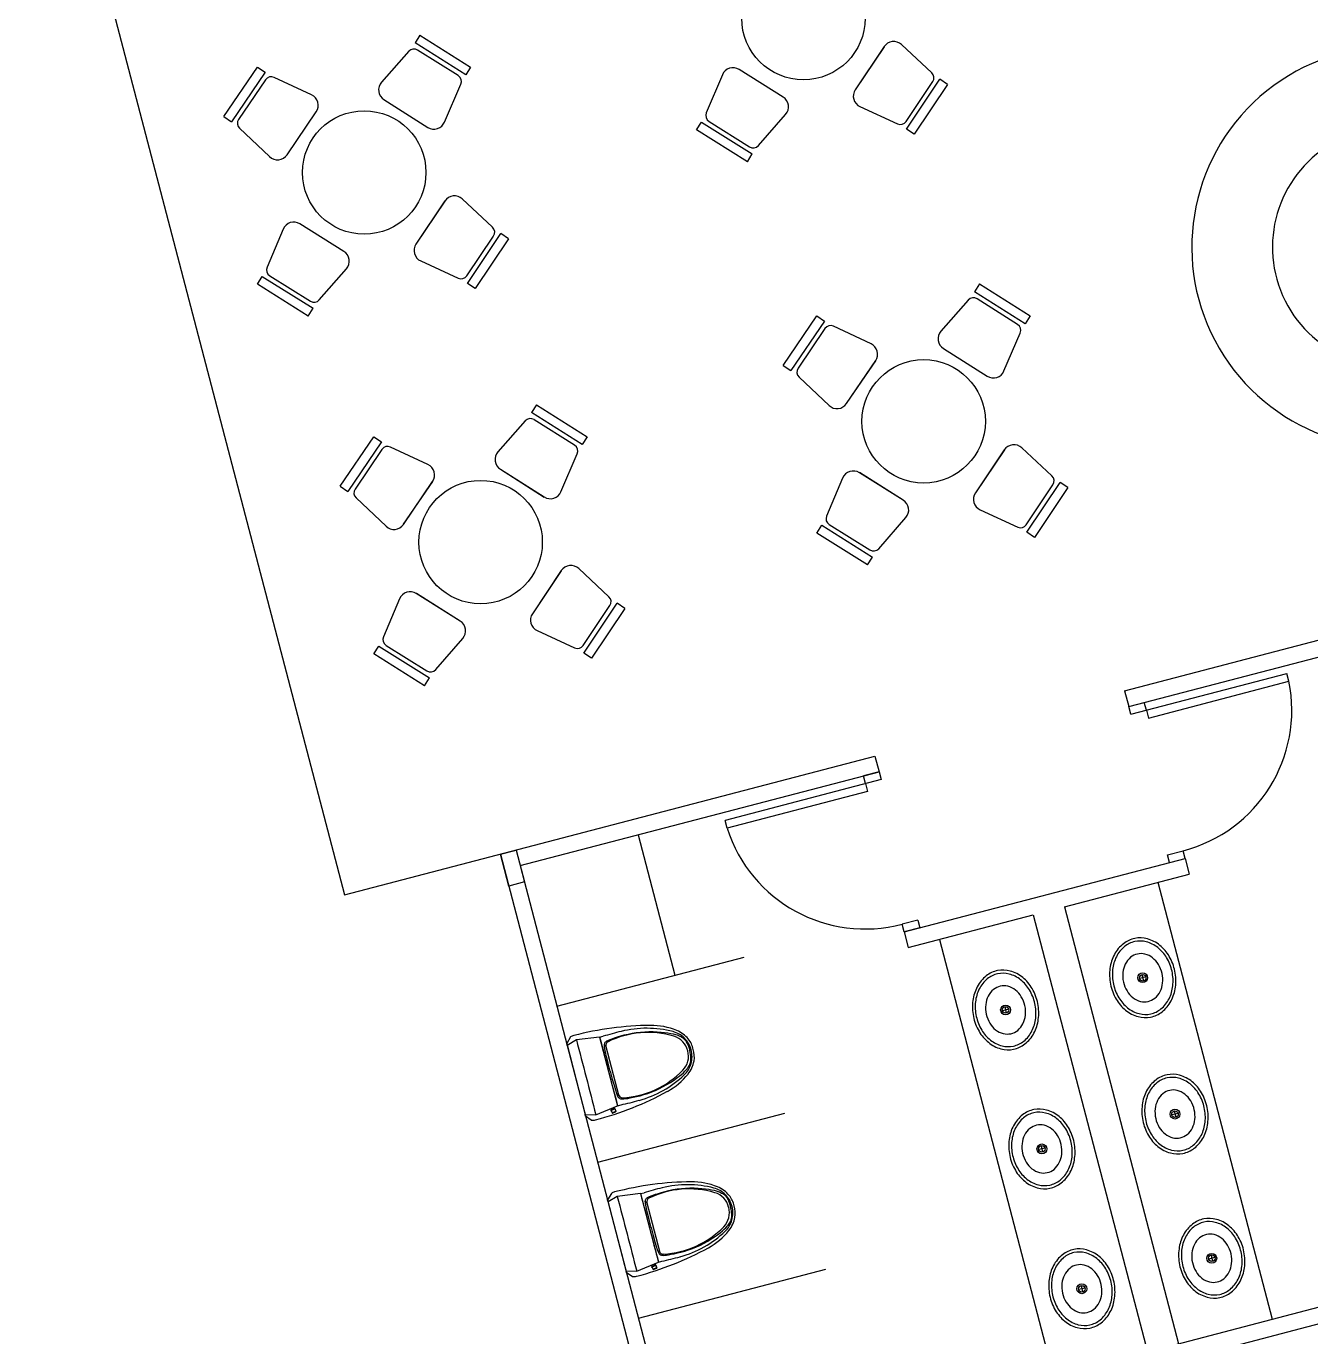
# Model space of a CAD drawing. Header units: millimetres. Extents: x 185 to 501, y 88 to 528.
# Drawn here: x 345.1 to 353.06, y 149.18 to 157.3 of the extents above; entities that cross this region are included whole.
import ezdxf

# ---------------------------------------------------------------- set-up
doc = ezdxf.new("R2010")
doc.units = ezdxf.units.MM
for name, color, linetype in [('columnas', 170, 'Continuous'), ('MUEBLES', 33, 'Continuous'), ('puertas', 240, 'Continuous'), ('texto', 7, 'Continuous')]:
    doc.layers.add(name, color=color, linetype=linetype)

# ---------------------------------------------------------------- blocks, each defined once
blk = doc.blocks.new('Sink - Oval top')
for p, q in [((-1, 0), (1, 0)), ((0, 1), (0, -1))]:
    blk.add_line(p, q)
at = {"linetype": 'Continuous'}
for points in [[(-12.23, 0.39, 0.117634), (-11.46, -3.36, 0.104469), (-8.88, -6.8, 0.090016), (-5.08, -9.07, 0.08192), (-0.32, -10.02, 0.08192), (4.49, -9.38, 0.090016), (8.42, -7.36, 0.104469), (11.22, -4.09, 0.117634), (12.23, -0.39, 0.117634), (11.46, 3.36, 0.104469), (8.88, 6.8, 0.090016), (5.08, 9.07, 0.08192), (0.32, 10.02, 0.08192), (-4.49, 9.38, 0.090016), (-8.42, 7.36, 0.104469), (-11.22, 4.09, 0.117634)], [(-11.29, 0.16, 0.118622), (-10.52, -3.25, 0.104678), (-8.07, -6.36, 0.089562), (-4.54, -8.37, 0.081185), (-0.13, -9.15, 0.081185), (4.3, -8.49, 0.089562), (7.89, -6.58, 0.104678), (10.42, -3.55, 0.118622), (11.29, -0.16, 0.118622), (10.52, 3.25, 0.104678), (8.07, 6.36, 0.089562), (4.54, 8.37, 0.081185), (0.13, 9.15, 0.081185), (-4.3, 8.49, 0.089562), (-7.89, 6.58, 0.104678), (-10.42, 3.55, 0.118622)], [(-7.42, 0.08, 0.118283), (-6.91, -2.17, 0.104607), (-5.29, -4.21, 0.089718), (-2.97, -5.53, 0.081436), (-0.07, -6.04, 0.081436), (2.84, -5.59, 0.089718), (5.2, -4.33, 0.104607), (6.86, -2.32, 0.118283), (7.42, -0.08, 0.118283), (6.91, 2.17, 0.104607), (5.29, 4.21, 0.089718), (2.97, 5.53, 0.081436), (0.07, 6.04, 0.081436), (-2.84, 5.59, 0.089718), (-5.2, 4.33, 0.104607), (-6.86, 2.32, 0.118283)]]:
    blk.add_lwpolyline(points, format="xyb", close=True, dxfattribs=at)
for radius in [1.5, 1]:
    blk.add_circle((0, 0), radius)

msp = doc.modelspace()

# ---------------------------------------------------------------- linework, layer by layer
at = {"layer": 'columnas', "elevation": 0.0177}
msp.add_lwpolyline([(348.0407, 152.171), (348.1375, 152.1963), (348.1892, 151.9984), (348.0925, 151.9731)], close=True, dxfattribs=at)
at = {"layer": 'MUEBLES'}
for p, q in [((347.5415, 157.248, 0.0177), (347.511, 157.1996, 0.0177)), ((347.5415, 157.248, 0.0177), (347.8555, 157.0495, 0.0177)), ((347.4721, 157.1477, 0.0177), (347.3029, 156.9558, 0.0177)), ((347.825, 157.0012, 0.0177), (347.511, 157.1996, 0.0177)), ((347.7783, 156.9969, 0.0177), (347.5272, 157.1556, 0.0177)), ((350.4195, 157.1764, 0.0177), (350.2398, 156.9096, 0.0177)), ((350.4192, 157.1766, 0.0177), (350.2401, 156.9094, 0.0177)), ((350.7145, 157.0149, 0.0177), (350.5272, 157.1891, 0.0177)), ((346.3255, 156.7429, 0.0177), (346.5342, 157.0502, 0.0177)), ((346.5342, 157.0502, 0.0177), (346.5815, 157.018, 0.0177)), ((347.8555, 157.0495, 0.0177), (347.825, 157.0012, 0.0177)), ((346.5815, 157.018, 0.0177), (346.3728, 156.7107, 0.0177)), ((346.5842, 156.9712, 0.0177), (346.4173, 156.7255, 0.0177)), ((346.8696, 156.8775, 0.0177), (346.6378, 156.986, 0.0177)), ((349.4166, 157.0021, 0.0177), (349.317, 156.7664, 0.0177)), ((349.793, 156.8643, 0.0177), (349.5203, 157.0348, 0.0177)), ((349.7928, 156.8639, 0.0177), (349.5205, 157.0352, 0.0177)), ((350.5586, 156.666, 0.0177), (350.7654, 156.9746, 0.0177)), ((350.8129, 156.9428, 0.0177), (350.7654, 156.9746, 0.0177)), ((347.6941, 156.7086, 0.0177), (347.7948, 156.9438, 0.0177)), ((350.5556, 156.7128, 0.0177), (350.7209, 156.9596, 0.0177)), ((350.8129, 156.9428, 0.0177), (350.6061, 156.6342, 0.0177)), ((347.3183, 156.8482, 0.0177), (347.5902, 156.6763, 0.0177)), ((347.3185, 156.8485, 0.0177), (347.59, 156.676, 0.0177)), ((350.2696, 156.8047, 0.0177), (350.502, 156.6977, 0.0177)), ((346.3255, 156.7429, 0.0177), (346.3728, 156.7107, 0.0177)), ((346.7174, 156.5068, 0.0177), (346.8988, 156.7725, 0.0177)), ((346.7177, 156.5066, 0.0177), (346.8984, 156.7727, 0.0177)), ((349.6406, 156.564, 0.0177), (349.8089, 156.7567, 0.0177)), ((346.4234, 156.6702, 0.0177), (346.6096, 156.4947, 0.0177)), ((349.2567, 156.6604, 0.0177), (349.287, 156.7089, 0.0177)), ((349.5717, 156.4634, 0.0177), (349.2567, 156.6604, 0.0177)), ((349.287, 156.7089, 0.0177), (349.602, 156.5119, 0.0177)), ((349.3337, 156.7134, 0.0177), (349.5856, 156.5558, 0.0177)), ((350.6061, 156.6342, 0.0177), (350.5586, 156.666, 0.0177)), ((349.5717, 156.4634, 0.0177), (349.602, 156.5119, 0.0177)), ((347.6963, 156.2195, 0.0177), (347.5166, 155.9527, 0.0177)), ((347.696, 156.2197, 0.0177), (347.517, 155.9525, 0.0177)), ((347.9914, 156.0579, 0.0177), (347.804, 156.2322, 0.0177)), ((347.0699, 155.9073, 0.0177), (346.7972, 156.0779, 0.0177)), ((347.0697, 155.907, 0.0177), (346.7974, 156.0783, 0.0177)), ((346.6935, 156.0452, 0.0177), (346.5938, 155.8095, 0.0177)), ((347.8324, 155.7559, 0.0177), (347.9978, 156.0027, 0.0177)), ((347.8355, 155.7091, 0.0177), (348.0422, 156.0177, 0.0177)), ((348.0897, 155.9859, 0.0177), (348.0422, 156.0177, 0.0177)), ((348.0897, 155.9859, 0.0177), (347.8829, 155.6773, 0.0177)), ((347.5464, 155.8478, 0.0177), (347.7789, 155.7408, 0.0177)), ((346.5336, 155.7035, 0.0177), (346.5639, 155.752, 0.0177)), ((346.5639, 155.752, 0.0177), (346.8788, 155.555, 0.0177)), ((346.6106, 155.7565, 0.0177), (346.8624, 155.5989, 0.0177)), ((346.9175, 155.6071, 0.0177), (347.0858, 155.7998, 0.0177)), ((346.8485, 155.5065, 0.0177), (346.5336, 155.7035, 0.0177)), ((347.8829, 155.6773, 0.0177), (347.8355, 155.7091, 0.0177)), ((351.0101, 155.7053, 0.0177), (350.9796, 155.6569, 0.0177)), ((351.0101, 155.7053, 0.0177), (351.3242, 155.5068, 0.0177)), ((350.9407, 155.605, 0.0177), (350.7715, 155.4131, 0.0177)), ((351.2936, 155.4585, 0.0177), (350.9796, 155.6569, 0.0177)), ((351.2469, 155.4542, 0.0177), (350.9958, 155.6129, 0.0177)), ((346.8485, 155.5065, 0.0177), (346.8788, 155.555, 0.0177)), ((349.7941, 155.2001, 0.0177), (350.0028, 155.5074, 0.0177)), ((350.0028, 155.5074, 0.0177), (350.0501, 155.4753, 0.0177)), ((351.3242, 155.5068, 0.0177), (351.2936, 155.4585, 0.0177)), ((350.0501, 155.4753, 0.0177), (349.8414, 155.168, 0.0177)), ((350.0528, 155.4285, 0.0177), (349.8859, 155.1828, 0.0177)), ((350.3382, 155.3348, 0.0177), (350.1065, 155.4432, 0.0177)), ((351.1627, 155.1659, 0.0177), (351.2634, 155.4011, 0.0177)), ((350.7869, 155.3055, 0.0177), (351.0588, 155.1336, 0.0177)), ((350.7871, 155.3058, 0.0177), (351.0586, 155.1333, 0.0177)), ((349.7941, 155.2001, 0.0177), (349.8414, 155.168, 0.0177)), ((350.186, 154.9641, 0.0177), (350.3674, 155.2297, 0.0177)), ((350.1863, 154.9639, 0.0177), (350.3671, 155.23, 0.0177)), ((349.892, 155.1275, 0.0177), (350.0782, 154.952, 0.0177)), ((348.2632, 154.9565, 0.0177), (348.2327, 154.9082, 0.0177)), ((348.2632, 154.9565, 0.0177), (348.5773, 154.758, 0.0177)), ((348.1938, 154.8562, 0.0177), (348.0246, 154.6643, 0.0177)), ((348.5467, 154.7097, 0.0177), (348.2327, 154.9082, 0.0177)), ((348.5, 154.7054, 0.0177), (348.2489, 154.8641, 0.0177)), ((347.0472, 154.4514, 0.0177), (347.2559, 154.7587, 0.0177)), ((347.3032, 154.7265, 0.0177), (347.0945, 154.4192, 0.0177)), ((347.2559, 154.7587, 0.0177), (347.3032, 154.7265, 0.0177)), ((347.5913, 154.586, 0.0177), (347.3596, 154.6945, 0.0177)), ((348.5773, 154.758, 0.0177), (348.5467, 154.7097, 0.0177)), ((347.3059, 154.6797, 0.0177), (347.139, 154.434, 0.0177)), ((348.4158, 154.4171, 0.0177), (348.5165, 154.6523, 0.0177)), ((351.165, 154.6768, 0.0177), (350.9853, 154.41, 0.0177)), ((351.1646, 154.677, 0.0177), (350.9856, 154.4098, 0.0177)), ((351.46, 154.5152, 0.0177), (351.2726, 154.6895, 0.0177)), ((348.04, 154.5567, 0.0177), (348.3119, 154.3848, 0.0177)), ((348.0402, 154.557, 0.0177), (348.3117, 154.3845, 0.0177)), ((350.5385, 154.3646, 0.0177), (350.2658, 154.5352, 0.0177)), ((350.5383, 154.3643, 0.0177), (350.266, 154.5356, 0.0177)), ((347.0472, 154.4514, 0.0177), (347.0945, 154.4192, 0.0177)), ((347.4391, 154.2153, 0.0177), (347.6205, 154.481, 0.0177)), ((347.4394, 154.2151, 0.0177), (347.6201, 154.4812, 0.0177)), ((350.1621, 154.5025, 0.0177), (350.0625, 154.2668, 0.0177)), ((351.301, 154.2132, 0.0177), (351.4664, 154.46, 0.0177)), ((351.3041, 154.1664, 0.0177), (351.5108, 154.475, 0.0177)), ((351.5583, 154.4432, 0.0177), (351.5108, 154.475, 0.0177)), ((347.1451, 154.3787, 0.0177), (347.3313, 154.2032, 0.0177)), ((351.5583, 154.4432, 0.0177), (351.3516, 154.1346, 0.0177)), ((351.0151, 154.3051, 0.0177), (351.2475, 154.1981, 0.0177)), ((350.0022, 154.1608, 0.0177), (350.0325, 154.2093, 0.0177)), ((350.0325, 154.2093, 0.0177), (350.3475, 154.0123, 0.0177)), ((350.0792, 154.2138, 0.0177), (350.3311, 154.0562, 0.0177)), ((350.3861, 154.0644, 0.0177), (350.5544, 154.2571, 0.0177)), ((350.3171, 153.9638, 0.0177), (350.0022, 154.1608, 0.0177)), ((351.3516, 154.1346, 0.0177), (351.3041, 154.1664, 0.0177)), ((350.3171, 153.9638, 0.0177), (350.3475, 154.0123, 0.0177)), ((348.4181, 153.928, 0.0177), (348.2384, 153.6612, 0.0177)), ((348.4177, 153.9282, 0.0177), (348.2387, 153.661, 0.0177)), ((348.7131, 153.7664, 0.0177), (348.5257, 153.9407, 0.0177)), ((347.4152, 153.7537, 0.0177), (347.3156, 153.518, 0.0177)), ((347.7916, 153.6158, 0.0177), (347.5189, 153.7864, 0.0177)), ((347.7914, 153.6155, 0.0177), (347.5191, 153.7868, 0.0177)), ((348.5572, 153.4176, 0.0177), (348.7639, 153.7262, 0.0177)), ((348.8114, 153.6944, 0.0177), (348.7639, 153.7262, 0.0177)), ((348.5541, 153.4644, 0.0177), (348.7195, 153.7112, 0.0177)), ((348.8114, 153.6944, 0.0177), (348.6046, 153.3858, 0.0177)), ((348.2682, 153.5563, 0.0177), (348.5006, 153.4493, 0.0177)), ((347.6392, 153.3156, 0.0177), (347.8075, 153.5083, 0.0177)), ((347.2553, 153.412, 0.0177), (347.2856, 153.4605, 0.0177)), ((347.5702, 153.215, 0.0177), (347.2553, 153.412, 0.0177)), ((347.2856, 153.4605, 0.0177), (347.6005, 153.2635, 0.0177)), ((347.3323, 153.465, 0.0177), (347.5842, 153.3074, 0.0177)), ((348.6046, 153.3858, 0.0177), (348.5572, 153.4176, 0.0177)), ((347.5702, 153.215, 0.0177), (347.6005, 153.2635, 0.0177)), ((348.475, 151.0376, -0.2138), (348.4513, 150.9967, 0.0177)), ((348.6557, 151.0369, 0.0492), (348.5116, 151.0189, 0.0555)), ((348.6557, 151.0369, 0.0177), (348.6775, 151.0415, -0.1587)), ((348.6557, 151.0369, 0.0492), (348.6557, 151.0369, 0.0177)), ((348.6557, 151.0369, 0.0177), (348.7668, 150.6101, 0.0177)), ((348.4545, 150.9845, 0.0492), (348.4513, 150.9967, 0.0177)), ((348.4513, 150.9967, 0.0177), (348.5688, 150.5455, 0.0177)), ((348.5116, 151.0189, 0.0555), (348.4545, 150.9845, 0.0492)), ((348.5116, 151.0189, 0.0555), (348.5116, 151.0189, 0.0177)), ((348.6852, 150.9879, -0.1463), (348.6944, 150.9788, -0.1272)), ((348.6944, 150.9788, -0.1272), (348.7723, 150.6797, -0.1272)), ((348.7077, 151.0078, -0.1272), (348.6975, 151.0105, -0.1479)), ((348.7113, 150.8235, 0.0606), (348.7113, 150.8235, 0.0177)), ((348.5101, 150.7711, 0.0177), (348.5101, 150.7711, 0.0606)), ((348.7648, 150.6756, -0.1462), (348.7723, 150.6797, -0.1272)), ((348.798, 150.6608, -0.1272), (348.7905, 150.6535, -0.1479)), ((348.5688, 150.5455, 0.0177), (348.5657, 150.5577, 0.0492)), ((348.5657, 150.5577, 0.0492), (348.6323, 150.5555, 0.0555)), ((348.6323, 150.5555, 0.0555), (348.7668, 150.6101, 0.0492)), ((348.6323, 150.5555, 0.0555), (348.6323, 150.5555, 0.0177)), ((348.7668, 150.6101, 0.0177), (348.7881, 150.6167, -0.1587)), ((348.7668, 150.6101, 0.0492), (348.7668, 150.6101, 0.0177)), ((348.6038, 150.5218, -0.2028), (348.5688, 150.5455, 0.0177)), ((348.7285, 150.0679, -0.2138), (348.7049, 150.027, 0.0177)), ((348.9092, 150.0672, 0.0492), (348.7651, 150.0492, 0.0555)), ((348.9092, 150.0672, 0.0177), (348.9311, 150.0718, -0.1587)), ((348.9092, 150.0672, 0.0492), (348.9092, 150.0672, 0.0177)), ((348.9092, 150.0672, 0.0177), (349.0204, 149.6404, 0.0177)), ((348.708, 150.0148, 0.0492), (348.7049, 150.027, 0.0177)), ((348.7049, 150.027, 0.0177), (348.8223, 149.5758, 0.0177)), ((348.7651, 150.0492, 0.0555), (348.708, 150.0148, 0.0492)), ((348.7651, 150.0492, 0.0555), (348.7651, 150.0492, 0.0177)), ((348.9387, 150.0182, -0.1463), (348.9479, 150.0091, -0.1272)), ((348.9479, 150.0091, -0.1272), (349.0258, 149.71, -0.1272)), ((348.9612, 150.0381, -0.1272), (348.951, 150.0408, -0.1479)), ((348.9648, 149.8538, 0.0606), (348.9648, 149.8538, 0.0177)), ((348.7636, 149.8014, 0.0177), (348.7636, 149.8014, 0.0606)), ((349.0183, 149.7059, -0.1462), (349.0258, 149.71, -0.1272)), ((349.0516, 149.6912, -0.1272), (349.044, 149.6838, -0.1479)), ((348.8223, 149.5758, 0.0177), (348.8192, 149.588, 0.0492)), ((348.8192, 149.588, 0.0492), (348.8858, 149.5858, 0.0555)), ((348.8574, 149.5521, -0.2028), (348.8223, 149.5758, 0.0177)), ((348.8858, 149.5858, 0.0555), (349.0204, 149.6404, 0.0492)), ((348.8858, 149.5858, 0.0555), (348.8858, 149.5858, 0.0177)), ((349.0204, 149.6404, 0.0177), (349.0417, 149.6471, -0.1587)), ((349.0204, 149.6404, 0.0492), (349.0204, 149.6404, 0.0177))]:
    msp.add_line(p, q, dxfattribs=at)
at = {"layer": 'MUEBLES', "extrusion": (0.412536, -0.905039, 0.103534)}
for p, q in [((348.724, 150.5832, -0.0011), (348.7247, 150.581, -0.023)), ((348.7248, 150.5838, 0.0011), (348.7339, 150.5671, 0.0017)), ((348.7256, 150.5811, -0.0253), (348.7346, 150.5647, -0.022)), ((348.7469, 150.5939, 0.0017), (348.7268, 150.5848, 0.002)), ((348.7277, 150.582, -0.0262), (348.7477, 150.5911, -0.0265)), ((348.7333, 150.5667, 0), (348.7339, 150.5646, -0.0203)), ((348.754, 150.5763, 0.0021), (348.7354, 150.5679, 0.0023)), ((348.7361, 150.5654, -0.0227), (348.7548, 150.5738, -0.023)), ((348.7489, 150.5948, 0.0007), (348.7556, 150.577, 0.0014)), ((348.7497, 150.5921, -0.0256), (348.7563, 150.5746, -0.0223)), ((348.7505, 150.5927, -0.0234), (348.7498, 150.5949, -0.0015)), ((348.7569, 150.575, -0.0207), (348.7562, 150.5771, -0.0003)), ((348.9776, 149.6135, -0.0011), (348.9782, 149.6113, -0.023)), ((348.9783, 149.6141, 0.0011), (348.9874, 149.5974, 0.0017)), ((348.9791, 149.6115, -0.0253), (348.9881, 149.5951, -0.022)), ((349.0004, 149.6242, 0.0017), (348.9803, 149.6151, 0.002)), ((348.9812, 149.6123, -0.0262), (349.0013, 149.6214, -0.0265)), ((348.9868, 149.597, 0), (348.9874, 149.5949, -0.0203)), ((349.0075, 149.6067, 0.0021), (348.9889, 149.5982, 0.0023)), ((348.9897, 149.5957, -0.0227), (349.0083, 149.6041, -0.023)), ((349.0025, 149.6251, 0.0007), (349.0091, 149.6073, 0.0014)), ((349.0033, 149.6224, -0.0256), (349.0098, 149.6049, -0.0223)), ((349.004, 149.623, -0.0234), (349.0034, 149.6252, -0.0015)), ((349.0104, 149.6054, -0.0207), (349.0098, 149.6074, -0.0003))]:
    msp.add_line(p, q, dxfattribs=at)
at = {"layer": 'MUEBLES'}
for points in [[(348.7211, 150.826, -0.1461), (348.7083, 150.876, -0.1461), (348.6988, 150.9146, -0.1461), (348.6922, 150.9436, -0.1461), (348.688, 150.9644, -0.1462), (348.6859, 150.9787, -0.1462), (348.6852, 150.9879, -0.1463), (348.6857, 150.9937, -0.1465), (348.6868, 150.9976, -0.1466), (348.6868, 150.9976, -0.1466), (348.6883, 151.001, -0.1469), (348.6903, 151.0042, -0.1471), (348.6933, 151.0073, -0.1475), (348.6975, 151.0105, -0.1479), (348.7032, 151.0139, -0.1484), (348.7109, 151.0176, -0.1489), (348.7207, 151.0218, -0.1496), (348.7332, 151.0265, -0.1503), (348.7332, 151.0265, -0.1503), (348.7485, 151.0319, -0.1511), (348.7663, 151.0377, -0.152), (348.7864, 151.0437, -0.1529), (348.8084, 151.0497, -0.1538), (348.8319, 151.0553, -0.1546), (348.8567, 151.0604, -0.1553), (348.8824, 151.0648, -0.1558), (348.9087, 151.068, -0.1561), (348.9087, 151.068, -0.1561), (348.9351, 151.0701, -0.1562), (348.9615, 151.071, -0.156), (348.9873, 151.0709, -0.1557), (349.0123, 151.0698, -0.1552), (349.0361, 151.0681, -0.1546), (349.0583, 151.0658, -0.1539), (349.0786, 151.063, -0.1532), (349.0966, 151.0599, -0.1524), (349.0966, 151.0599, -0.1524), (349.112, 151.0566, -0.1516), (349.1251, 151.0532, -0.1508), (349.136, 151.0497, -0.1501), (349.145, 151.0463, -0.1494), (349.1524, 151.0429, -0.1487), (349.1584, 151.0397, -0.1481), (349.1633, 151.0368, -0.1476), (349.1673, 151.0341, -0.1472), (349.1673, 151.0341, -0.1472), (349.1707, 151.0318, -0.1468), (349.1736, 151.0298, -0.1465), (349.1761, 151.0278, -0.1464), (349.1783, 151.026, -0.1462), (349.1803, 151.024, -0.1462), (349.1823, 151.0219, -0.1461), (349.1844, 151.0194, -0.1461), (349.1866, 151.0166, -0.1461), (349.1866, 151.0166, -0.1461), (349.1891, 151.0132, -0.1461), (349.1919, 151.0091, -0.1461), (349.195, 151.004, -0.1461), (349.1983, 150.9976, -0.1461), (349.2019, 150.9897, -0.1461), (349.2058, 150.98, -0.1461), (349.2099, 150.9684, -0.1461), (349.2142, 150.9545, -0.1461)], [(348.7211, 150.826, -0.1461), (348.7343, 150.7762, -0.1461), (348.7449, 150.7378, -0.1461), (348.7532, 150.7093, -0.1461), (348.7597, 150.6891, -0.1462), (348.7648, 150.6756, -0.1462), (348.7687, 150.6672, -0.1463), (348.772, 150.6624, -0.1465), (348.7749, 150.6595, -0.1466), (348.7749, 150.6595, -0.1466), (348.7778, 150.6573, -0.1469), (348.7811, 150.6555, -0.1471), (348.7852, 150.6542, -0.1475), (348.7905, 150.6535, -0.1479), (348.7971, 150.6533, -0.1484), (348.8056, 150.6538, -0.1489), (348.8163, 150.655, -0.1496), (348.8295, 150.6569, -0.1503), (348.8295, 150.6569, -0.1503), (348.8454, 150.6597, -0.1511), (348.8638, 150.6633, -0.152), (348.8843, 150.6679, -0.1529), (348.9064, 150.6734, -0.1538), (348.9297, 150.6799, -0.1546), (348.9538, 150.6876, -0.1553), (348.9784, 150.6963, -0.1558), (349.0029, 150.7063, -0.1561), (349.0029, 150.7063, -0.1561), (349.027, 150.7174, -0.1562), (349.0504, 150.7295, -0.156), (349.0729, 150.7422, -0.1557), (349.0943, 150.7553, -0.1552), (349.1142, 150.7684, -0.1546), (349.1324, 150.7812, -0.1539), (349.1488, 150.7936, -0.1532), (349.1629, 150.8051, -0.1524), (349.1629, 150.8051, -0.1524), (349.1748, 150.8155, -0.1516), (349.1845, 150.8248, -0.1508), (349.1924, 150.8332, -0.1501), (349.1986, 150.8406, -0.1494), (349.2034, 150.8471, -0.1487), (349.2071, 150.8528, -0.1481), (349.2099, 150.8578, -0.1476), (349.2121, 150.862, -0.1472), (349.2121, 150.862, -0.1472), (349.214, 150.8657, -0.1468), (349.2155, 150.8689, -0.1465), (349.2167, 150.8718, -0.1464), (349.2177, 150.8745, -0.1462), (349.2186, 150.8772, -0.1462), (349.2193, 150.8801, -0.1461), (349.2199, 150.8832, -0.1461), (349.2205, 150.8868, -0.1461), (349.2205, 150.8868, -0.1461), (349.221, 150.8909, -0.1461), (349.2214, 150.8959, -0.1461), (349.2216, 150.9019, -0.1461), (349.2214, 150.9091, -0.1461), (349.2207, 150.9177, -0.1461), (349.2193, 150.928, -0.1461), (349.2172, 150.9402, -0.1461), (349.2142, 150.9545, -0.1461)], [(348.9747, 149.8564, -0.1461), (348.9618, 149.9063, -0.1461), (348.9524, 149.945, -0.1461), (348.9457, 149.9739, -0.1461), (348.9416, 149.9947, -0.1462), (348.9394, 150.009, -0.1462), (348.9387, 150.0182, -0.1463), (348.9392, 150.024, -0.1465), (348.9403, 150.0279, -0.1466), (348.9403, 150.0279, -0.1466), (348.9418, 150.0313, -0.1469), (348.9439, 150.0345, -0.1471), (348.9468, 150.0376, -0.1475), (348.951, 150.0408, -0.1479), (348.9567, 150.0442, -0.1484), (348.9644, 150.048, -0.1489), (348.9743, 150.0521, -0.1496), (348.9867, 150.0568, -0.1503), (348.9867, 150.0568, -0.1503), (349.002, 150.0622, -0.1511), (349.0198, 150.068, -0.152), (349.0399, 150.074, -0.1529), (349.0619, 150.08, -0.1538), (349.0855, 150.0857, -0.1546), (349.1103, 150.0908, -0.1553), (349.1359, 150.0951, -0.1558), (349.1622, 150.0984, -0.1561), (349.1622, 150.0984, -0.1561), (349.1887, 150.1004, -0.1562), (349.215, 150.1013, -0.156), (349.2408, 150.1012, -0.1557), (349.2658, 150.1002, -0.1552), (349.2896, 150.0984, -0.1546), (349.3118, 150.0961, -0.1539), (349.3321, 150.0933, -0.1532), (349.3501, 150.0902, -0.1524), (349.3501, 150.0902, -0.1524), (349.3655, 150.0869, -0.1516), (349.3786, 150.0835, -0.1508), (349.3895, 150.08, -0.1501), (349.3985, 150.0766, -0.1494), (349.4059, 150.0733, -0.1487), (349.4119, 150.0701, -0.1481), (349.4168, 150.0671, -0.1476), (349.4208, 150.0645, -0.1472), (349.4208, 150.0645, -0.1472), (349.4242, 150.0621, -0.1468), (349.4271, 150.0601, -0.1465), (349.4296, 150.0582, -0.1464), (349.4318, 150.0563, -0.1462), (349.4338, 150.0543, -0.1462), (349.4359, 150.0522, -0.1461), (349.4379, 150.0498, -0.1461), (349.4402, 150.0469, -0.1461), (349.4402, 150.0469, -0.1461), (349.4427, 150.0436, -0.1461), (349.4455, 150.0394, -0.1461), (349.4485, 150.0343, -0.1461), (349.4519, 150.0279, -0.1461), (349.4555, 150.02, -0.1461), (349.4593, 150.0104, -0.1461), (349.4634, 149.9987, -0.1461), (349.4678, 149.9848, -0.1461)], [(348.9747, 149.8564, -0.1461), (348.9878, 149.8065, -0.1461), (348.9984, 149.7682, -0.1461), (349.0068, 149.7397, -0.1461), (349.0133, 149.7194, -0.1462), (349.0183, 149.7059, -0.1462), (349.0222, 149.6976, -0.1463), (349.0255, 149.6927, -0.1465), (349.0284, 149.6899, -0.1466), (349.0284, 149.6899, -0.1466), (349.0313, 149.6876, -0.1469), (349.0347, 149.6858, -0.1471), (349.0388, 149.6845, -0.1475), (349.044, 149.6838, -0.1479), (349.0506, 149.6836, -0.1484), (349.0591, 149.6841, -0.1489), (349.0698, 149.6853, -0.1496), (349.083, 149.6873, -0.1503), (349.083, 149.6873, -0.1503), (349.0989, 149.69, -0.1511), (349.1173, 149.6937, -0.152), (349.1378, 149.6982, -0.1529), (349.1599, 149.7037, -0.1538), (349.1832, 149.7103, -0.1546), (349.2074, 149.7179, -0.1553), (349.2319, 149.7267, -0.1558), (349.2564, 149.7366, -0.1561), (349.2564, 149.7366, -0.1561), (349.2805, 149.7477, -0.1562), (349.3039, 149.7598, -0.156), (349.3264, 149.7725, -0.1557), (349.3478, 149.7856, -0.1552), (349.3677, 149.7987, -0.1546), (349.3859, 149.8116, -0.1539), (349.4023, 149.8239, -0.1532), (349.4165, 149.8354, -0.1524), (349.4165, 149.8354, -0.1524), (349.4283, 149.8458, -0.1516), (349.4381, 149.8552, -0.1508), (349.4459, 149.8635, -0.1501), (349.4521, 149.8709, -0.1494), (349.4569, 149.8774, -0.1487), (349.4606, 149.8831, -0.1481), (349.4634, 149.8881, -0.1476), (349.4657, 149.8924, -0.1472), (349.4657, 149.8924, -0.1472), (349.4675, 149.896, -0.1468), (349.469, 149.8992, -0.1465), (349.4702, 149.9021, -0.1464), (349.4712, 149.9049, -0.1462), (349.4721, 149.9076, -0.1462), (349.4728, 149.9104, -0.1461), (349.4734, 149.9135, -0.1461), (349.474, 149.9171, -0.1461), (349.474, 149.9171, -0.1461), (349.4745, 149.9213, -0.1461), (349.4749, 149.9262, -0.1461), (349.4751, 149.9322, -0.1461), (349.4749, 149.9394, -0.1461), (349.4742, 149.948, -0.1461), (349.4729, 149.9583, -0.1461), (349.4708, 149.9705, -0.1461), (349.4678, 149.9848, -0.1461)]]:
    msp.add_polyline3d(points, dxfattribs=at)
for centre in [(349.9191, 157.3534, 0.0177), (347.196, 156.3965, 0.0177), (350.6646, 154.8537, 0.0177), (347.9177, 154.105, 0.0177)]:
    msp.add_circle(centre, 0.3826, dxfattribs=at)
for centre, radius, start, end in [((347.5043, 157.1194, 0.0177), 0.0429, 57.70677, 138.59654), ((350.4785, 157.1368, 0.0177), 0.0714, 47.06749, 146.17772), ((353.5688, 155.9336, 0.0177), 1.2419, 52.26848, 289.27019), ((346.6197, 156.9471, 0.0177), 0.0429, 64.92658, 145.81635), ((347.7554, 156.9607, 0.0177), 0.0429, 336.817, 57.70677), ((349.4824, 156.9743, 0.0177), 0.0714, 57.97238, 157.08261), ((350.6853, 156.9835, 0.0177), 0.0429, 326.17772, 47.06749), ((347.3565, 156.9086, 0.0177), 0.0714, 138.59654, 237.70677), ((350.2995, 156.8696, 0.0177), 0.0714, 146.17772, 245.28795), ((346.8393, 156.8128, 0.0177), 0.0714, 325.81635, 64.92658), ((349.7551, 156.8037, 0.0177), 0.0714, 318.86215, 57.97238), ((346.4528, 156.7014, 0.0177), 0.0429, 145.81635, 226.70613), ((349.3565, 156.7497, 0.0177), 0.0429, 157.08261, 237.97238), ((347.6284, 156.7367, 0.0177), 0.0714, 237.70677, 336.817), ((350.52, 156.7367, 0.0177), 0.0429, 245.28795, 326.17772), ((353.5688, 155.9336, 0.0177), 0.7419, 35.00502, 292.39774), ((349.6083, 156.5922, 0.0177), 0.0429, 237.97238, 318.86215), ((346.6586, 156.5467, 0.0177), 0.0714, 226.70613, 325.81635), ((347.7554, 156.1799, 0.0177), 0.0714, 47.06749, 146.17772), ((346.7593, 156.0174, 0.0177), 0.0714, 57.97238, 157.08261), ((347.9622, 156.0266, 0.0177), 0.0429, 326.17772, 47.06749), ((347.5763, 155.9127, 0.0177), 0.0714, 146.17772, 245.28795), ((347.032, 155.8468, 0.0177), 0.0714, 318.86215, 57.97238), ((346.6333, 155.7928, 0.0177), 0.0429, 157.08261, 237.97238), ((347.7968, 155.7798, 0.0177), 0.0429, 245.28795, 326.17772), ((346.8852, 155.6353, 0.0177), 0.0429, 237.97238, 318.86215), ((350.9729, 155.5767, 0.0177), 0.0429, 57.70677, 138.59654), ((350.0883, 155.4044, 0.0177), 0.0429, 64.92658, 145.81635), ((351.224, 155.418, 0.0177), 0.0429, 336.817, 57.70677), ((350.8251, 155.3658, 0.0177), 0.0714, 138.59654, 237.70677), ((350.308, 155.2701, 0.0177), 0.0714, 325.81635, 64.92658), ((349.9214, 155.1587, 0.0177), 0.0429, 145.81635, 226.70613), ((351.097, 155.194, 0.0177), 0.0714, 237.70677, 336.817), ((350.1272, 155.004, 0.0177), 0.0714, 226.70613, 325.81635), ((348.226, 154.8279, 0.0177), 0.0429, 57.70677, 138.59654), ((347.3414, 154.6556, 0.0177), 0.0429, 64.92658, 145.81635), ((348.4771, 154.6692, 0.0177), 0.0429, 336.817, 57.70677), ((351.224, 154.6372, 0.0177), 0.0714, 47.06749, 146.17772), ((348.0782, 154.6171, 0.0177), 0.0714, 138.59654, 237.70677), ((347.5611, 154.5213, 0.0177), 0.0714, 325.81635, 64.92658), ((350.2279, 154.4747, 0.0177), 0.0714, 57.97238, 157.08261), ((351.4308, 154.4839, 0.0177), 0.0429, 326.17772, 47.06749), ((347.1745, 154.4099, 0.0177), 0.0429, 145.81635, 226.70613), ((348.3501, 154.4452, 0.0177), 0.0714, 237.70677, 336.817), ((351.0449, 154.37, 0.0177), 0.0714, 146.17772, 245.28795), ((350.5006, 154.3041, 0.0177), 0.0714, 318.86215, 57.97238), ((347.3803, 154.2552, 0.0177), 0.0714, 226.70613, 325.81635), ((350.102, 154.2501, 0.0177), 0.0429, 157.08261, 237.97238), ((351.2654, 154.2371, 0.0177), 0.0429, 245.28795, 326.17772), ((350.3538, 154.0926, 0.0177), 0.0429, 237.97238, 318.86215), ((348.4771, 153.8884, 0.0177), 0.0714, 47.06749, 146.17772), ((347.481, 153.7259, 0.0177), 0.0714, 57.97238, 157.08261), ((348.6839, 153.7351, 0.0177), 0.0429, 326.17772, 47.06749), ((348.298, 153.6212, 0.0177), 0.0714, 146.17772, 245.28795), ((347.7537, 153.5553, 0.0177), 0.0714, 318.86215, 57.97238), ((347.355, 153.5013, 0.0177), 0.0429, 157.08261, 237.97238), ((348.5185, 153.4883, 0.0177), 0.0429, 245.28795, 326.17772), ((347.6069, 153.3438, 0.0177), 0.0429, 237.97238, 318.86215), ((348.5133, 150.9754, -0.2028), 0.073, 104.59753, 121.60445), ((348.9871, 149.156, -0.2028), 1.9531, 90.50586, 104.59753), ((349.3928, 148.6428, -0.1587), 2.503, 103.95692, 106.60323), ((348.9553, 150.5017, -0.1272), 0.5634, 73.37898, 116.07139), ((348.9468, 150.4371, -0.1587), 0.6542, 75.48129, 103.95692), ((348.9736, 150.6863, -0.2028), 0.4227, 67.72713, 90.50586), ((349.0722, 150.9213, -0.1587), 0.1539, 45.05345, 75.48129), ((349.0808, 150.922, -0.1272), 0.1248, 13.66894, 73.37898), ((349.0645, 150.9083, -0.2028), 0.1828, 39.61106, 67.72713), ((348.7188, 150.9851, -0.1272), 0.0252, 116.07139, 194.59753), ((349.0656, 150.9146, -0.1587), 0.1634, 14.97735, 45.05345), ((349.0961, 150.9345, -0.2028), 0.1418, 10.38324, 39.61106), ((349.065, 150.9167, -0.1587), 0.1634, 344.14161, 14.21771), ((349.1013, 150.9143, -0.2028), 0.1418, 349.584, 18.81182), ((349.0819, 150.9177, -0.1272), 0.1248, 315.81608, 15.52612), ((349.0741, 150.9141, -0.1587), 0.1539, 313.71377, 344.14161), ((349.061, 150.9217, -0.2028), 0.1828, 321.46793, 349.584), ((348.7673, 151.2234, -0.1272), 0.5634, 273.12367, 315.81608), ((348.7284, 151.2757, -0.1587), 0.6542, 285.23814, 313.71377), ((348.8734, 151.0711, -0.2028), 0.4227, 298.68919, 321.46793), ((348.1387, 152.4137, -0.2028), 1.9531, 284.59753, 298.68919), ((348.7967, 150.686, -0.1272), 0.0252, 194.59753, 273.12367), ((348.2425, 153.0596, -0.1587), 2.503, 282.59183, 285.23814), ((348.6125, 150.5943, -0.2028), 0.073, 263.17346, 284.59753), ((348.7668, 150.0057, -0.2028), 0.073, 104.59753, 121.60445), ((349.2406, 148.1864, -0.2028), 1.9531, 90.50586, 104.59753), ((349.6463, 147.6731, -0.1587), 2.503, 103.95692, 106.60323), ((349.2088, 149.532, -0.1272), 0.5634, 73.37898, 116.07139), ((349.2003, 149.4674, -0.1587), 0.6542, 75.48129, 103.95692), ((349.2271, 149.7167, -0.2028), 0.4227, 67.72713, 90.50586), ((349.3257, 149.9516, -0.1587), 0.1539, 45.05345, 75.48129), ((349.3343, 149.9523, -0.1272), 0.1248, 13.66894, 73.37898), ((349.318, 149.9387, -0.2028), 0.1828, 39.61106, 67.72713), ((349.3191, 149.945, -0.1587), 0.1634, 14.97735, 45.05345), ((348.9723, 150.0155, -0.1272), 0.0252, 116.07139, 194.59753), ((349.3354, 149.948, -0.1272), 0.1248, 315.81608, 15.52612), ((349.3496, 149.9648, -0.2028), 0.1418, 10.38324, 39.61106), ((349.3185, 149.9471, -0.1587), 0.1634, 344.14161, 14.21771), ((349.3549, 149.9446, -0.2028), 0.1418, 349.584, 18.81182), ((349.3276, 149.9445, -0.1587), 0.1539, 313.71377, 344.14161), ((349.3145, 149.952, -0.2028), 0.1828, 321.46793, 349.584), ((349.0209, 150.2537, -0.1272), 0.5634, 273.12367, 315.81608), ((348.9819, 150.306, -0.1587), 0.6542, 285.23814, 313.71377), ((349.1269, 150.1015, -0.2028), 0.4227, 298.68919, 321.46793), ((348.3922, 151.444, -0.2028), 1.9531, 284.59753, 298.68919), ((349.0502, 149.7163, -0.1272), 0.0252, 194.59753, 273.12367), ((348.496, 152.0899, -0.1587), 2.503, 282.59183, 285.23814), ((348.866, 149.6246, -0.2028), 0.073, 263.17346, 284.59753)]:
    msp.add_arc(centre, radius, start, end, dxfattribs=at)
at = {"layer": 'MUEBLES', "extrusion": (0.96772, 0.252028, 0)}
for centre, radius, start, end in [((58.07, -2.085, 375.4666), 2.1455, 84.10119, 95.89881), ((58.07, -2.7529, 375.3226), 2.8186, 85.12767, 94.87233), ((57.0678, -2.085, 375.4675), 2.1455, 84.10119, 95.89881), ((57.0678, -2.7529, 375.3235), 2.8186, 85.12767, 94.87233)]:
    msp.add_arc(centre, radius, start, end, dxfattribs=at)
at = {"layer": 'MUEBLES', "extrusion": (0.412536, -0.905039, 0.103534)}
for centre, radius, start, end in [((379.7738, -0.7899, 7.5774), 0.00315, 89.2034, 179.2034), ((379.7734, -0.812, 7.5774), 0.00315, 179.2034, 269.2034), ((379.7745, -0.7907, 7.5963), 0.00236, 89.2034, 179.2034), ((379.7742, -0.8112, 7.5963), 0.00236, 179.2034, 269.2034), ((379.7958, -0.7902, 7.5774), 0.00315, 359.2034, 89.2034), ((379.7955, -0.8123, 7.5774), 0.00315, 269.2034, 359.2034), ((379.795, -0.791, 7.5963), 0.00236, 359.2034, 89.2034), ((379.7947, -0.8115, 7.5963), 0.00236, 269.2034, 359.2034), ((379.6022, -0.8922, 8.5596), 0.00315, 89.2034, 179.2034), ((379.6019, -0.9142, 8.5596), 0.00315, 179.2034, 269.2034), ((379.603, -0.893, 8.5785), 0.00236, 89.2034, 179.2034), ((379.6027, -0.9134, 8.5785), 0.00236, 179.2034, 269.2034), ((379.6243, -0.8925, 8.5596), 0.00315, 359.2034, 89.2034), ((379.624, -0.9145, 8.5596), 0.00315, 269.2034, 359.2034), ((379.6235, -0.8932, 8.5785), 0.00236, 359.2034, 89.2034), ((379.6232, -0.9137, 8.5785), 0.00236, 269.2034, 359.2034)]:
    msp.add_arc(centre, radius, start, end, dxfattribs=at)
at = {"layer": 'puertas'}
for p, q in [((351.9486, 153.0377, 0.0177), (352.9161, 153.2906, 0.0177)), ((352.058, 153.0146, 0.0177), (352.9287, 153.2422, 0.0177)), ((352.9287, 153.2422, 0.0177), (352.9161, 153.2906, 0.0177)), ((351.9359, 153.086, 0.0177), (352.0327, 153.1113, 0.0177)), ((351.9486, 153.0377, 0.0177), (351.9359, 153.086, 0.0177)), ((351.9486, 153.0377, 0.0177), (351.9359, 153.086, 0.0177)), ((352.0453, 153.063, 0.0177), (352.0327, 153.1113, 0.0177)), ((352.0453, 153.063, 0.0177), (352.058, 153.0146, 0.0177)), ((350.388, 152.6813, 0.0177), (350.2912, 152.656, 0.0177)), ((350.388, 152.6813, 0.0177), (350.4006, 152.6329, 0.0177)), ((350.4006, 152.6329, 0.0177), (349.4331, 152.38, 0.0177)), ((350.3039, 152.6077, 0.0177), (350.2912, 152.656, 0.0177)), ((350.3039, 152.6077, 0.0177), (350.3165, 152.5593, 0.0177)), ((350.3165, 152.5593, 0.0177), (349.4458, 152.3316, 0.0177)), ((349.4458, 152.3316, 0.0177), (349.4331, 152.38, 0.0177)), ((352.1762, 152.1669, 0.0177), (352.273, 152.1922, 0.0177)), ((352.2856, 152.1438, 0.0177), (352.273, 152.1922, 0.0177)), ((352.1889, 152.1186, 0.0177), (352.1762, 152.1669, 0.0177)), ((352.1889, 152.1186, 0.0177), (352.1762, 152.1669, 0.0177)), ((352.1889, 152.1186, 0.0177), (352.2856, 152.1438, 0.0177)), ((350.6283, 151.7622, 0.0177), (350.5315, 151.7369, 0.0177)), ((350.5442, 151.6885, 0.0177), (350.5315, 151.7369, 0.0177)), ((350.6409, 151.7138, 0.0177), (350.5442, 151.6885, 0.0177)), ((350.6283, 151.7622, 0.0177), (350.6409, 151.7138, 0.0177))]:
    msp.add_line(p, q, dxfattribs=at)
for centre, start, end in [((352.0492, 153.0617, 0.0177), 284.43092, 11.59952), ((350.3011, 152.6047, 0.0177), 197.70408, 284.87268)]:
    msp.add_arc(centre, 0.8978, start, end, dxfattribs=at)
at = {"layer": 'texto'}
for p, q in [((345.1003, 159.4644, 0.0177), (347.0732, 151.9181, 0.0177)), ((351.9106, 153.1828, 0.0177), (354.2326, 153.7898, 0.0177)), ((351.9359, 153.086, 0.0177), (354.1611, 153.6678, 0.0177)), ((351.9106, 153.1828, 0.0177), (351.9359, 153.086, 0.0177)), ((347.0732, 151.9181, 0.0177), (350.3627, 152.7781, 0.0177)), ((350.3627, 152.7781, 0.0177), (350.388, 152.6813, 0.0177)), ((348.1628, 152.0996, 0.0177), (350.388, 152.6813, 0.0177)), ((348.8941, 152.2908, 0.0177), (349.1218, 151.42, 0.0177)), ((348.0407, 152.171, 0.0177), (349.8872, 145.1084, 0.0177)), ((348.1628, 152.0996, 0.0177), (349.1492, 148.3264, 0.0177)), ((350.5442, 151.6885, 0.0177), (352.2856, 152.1438, 0.0177)), ((352.2856, 152.1438, 0.0177), (352.3109, 152.0471, 0.0177)), ((351.5369, 151.8447, 0.0177), (352.3109, 152.0471, 0.0177)), ((352.1174, 151.9965, 0.0177), (352.8257, 149.2876, 0.0177)), ((350.5695, 151.5918, 0.0177), (351.3434, 151.7942, 0.0177)), ((351.3434, 151.7942, 0.0177), (352.0517, 149.0852, 0.0177)), ((351.5369, 151.8447, 0.0177), (352.2452, 149.1358, 0.0177)), ((350.5442, 151.6885, 0.0177), (350.5695, 151.5918, 0.0177)), ((350.763, 151.6424, 0.0177), (351.4712, 148.9334, 0.0177)), ((348.3904, 151.2288, 0.0177), (349.5514, 151.5324, 0.0177)), ((348.6434, 150.2613, 0.0177), (349.8043, 150.5649, 0.0177)), ((349.1492, 148.3264, 0.0177), (355.1476, 149.8946, 0.0177)), ((349.1745, 148.2296, 0.0177), (355.2697, 149.8232, 0.0177)), ((348.8963, 149.2939, 0.0177), (350.0573, 149.5974, 0.0177))]:
    msp.add_line(p, q, dxfattribs=at)

# ---------------------------------------------------------------- block references
at = {"layer": 'MUEBLES', "xscale": 0.02031999999992383, "yscale": 0.0203199999999697, "zscale": 0.02032, "rotation": 283.2144258044117}
for p in [(352.0228, 151.4045, 0.0177), (351.1725, 151.2049, 0.0177), (352.2229, 150.5592, 0.0177), (351.3977, 150.3434, 0.0177), (352.4508, 149.6656, 0.0177), (351.6454, 149.4765, 0.0177)]:
    msp.add_blockref('Sink - Oval top', p, dxfattribs=at)

doc.saveas('drawing.dxf')
